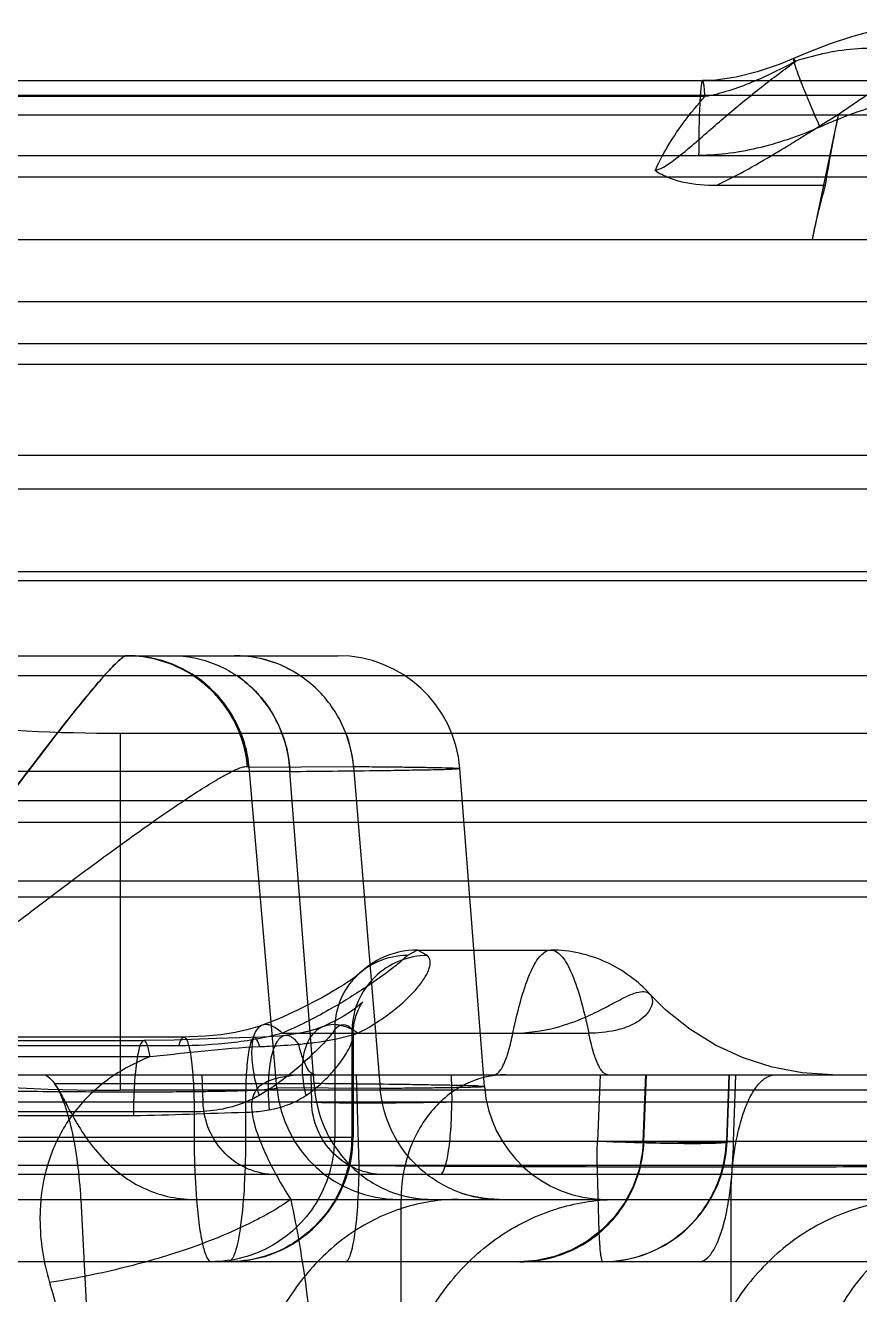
# Model space of a CAD drawing. Header units: millimetres. Extents: x 28656 to 29764, y -21384 to -20601.
# Drawn here: x 29192.21 to 29195.63, y -21149.68 to -21144.49 of the extents above; entities that cross this region are included whole.
import ezdxf

# ---------------------------------------------------------------- set-up
doc = ezdxf.new("R2010")
doc.units = ezdxf.units.MM
doc.header["$LTSCALE"] = 8
doc.layers.add('Cav-cor', color=30, linetype='Continuous')
doc.layers.add('dim', color=3, linetype='Continuous', lineweight=15)

# ---------------------------------------------------------------- blocks, each defined once
blk = doc.blocks.new('20160903.083224')
at = {"layer": 'Cav-cor', "color": 241}
for p, q in [((-28.8212, 10.3442), (-28.8304, 10.3545)), ((-48.6595, 10.2644), (-28.2875, 10.2647)), ((-29.1929, 10.1991), (-48.6694, 10.1991)), ((-39.9768, 10.2047), (-28.297, 10.2047)), ((-39.9895, 10.1247), (-24.9954, 10.1247)), ((-28.6477, 10.1247), (-28.7551, 9.6147)), ((-28.6417, 10.1086), (-28.6454, 10.1071)), ((-48.6435, 9.9584), (-28.2715, 9.9587)), ((-27.7081, 9.8697), (-49.1268, 9.8697)), ((-28.7014, 9.8353), (-29.1469, 9.8353)), ((-40.7306, 9.6147), (-25.4681, 9.6147)), ((-28.2181, 9.3597), (-48.6168, 9.3597)), ((-24.9439, 9.1877), (-40.3423, 9.1877)), ((-40.1037, 9.1047), (-25.9267, 9.1047)), ((-24.8108, 8.7313), (-33.4839, 8.7313)), ((-57.1862, 8.5947), (-25.7221, 8.5947)), ((-27.7192, 8.2547), (-36.5609, 8.2547)), ((-34.5628, 8.2197), (-24.0036, 8.2197)), ((-38.2497, 7.9119), (-30.6943, 7.9119)), ((-28.2181, 7.8297), (-48.6168, 7.8297)), ((-31.5858, 7.5947), (-31.5858, 6.1342)), ((-31.5858, 7.5947), (-10.4642, 7.5947)), ((-30.8905, 7.4381), (-32.239, 7.4381)), ((-31.0577, 7.4559), (-30.6301, 7.4585)), ((-30.9439, 6.1438), (-31.0577, 7.4559)), ((-30.7916, 6.1615), (-30.8905, 7.4381)), ((-30.6301, 7.4585), (-30.5214, 6.1412)), ((-30.0949, 6.1491), (-30.1958, 7.4505)), ((-49.1268, 7.3197), (-27.7081, 7.3197)), ((-48.6435, 7.231), (-28.1914, 7.231)), ((-48.6694, 6.9903), (-28.1655, 6.9903)), ((-48.6595, 6.925), (-28.1754, 6.925)), ((-30.369, 6.7077), (-30.4103, 6.6855)), ((-30.369, 6.7077), (-29.8235, 6.7077)), ((-30.3277, 6.6855), (-30.369, 6.7077)), ((-45.4031, 6.3374), (-31.4887, 6.3374)), ((-31.3246, 6.3518), (-42.1178, 6.3518)), ((-30.9229, 6.3677), (-29.6683, 6.3677)), ((-30.7072, 6.3829), (-30.7072, 5.9427)), ((-30.637, 6.3829), (-30.637, 5.9427)), ((-30.6322, 6.3624), (-30.637, 6.3829)), ((-30.6322, 6.3623), (-30.6322, 5.9427)), ((-31.3444, 6.3163), (-42.1375, 6.3163)), ((-45.4322, 6.2721), (-31.4627, 6.2721)), ((-42.2032, 6.1977), (2.2365, 6.1977)), ((-31.2459, 6.085), (-31.2497, 6.1977)), ((-30.8053, 6.1977), (-30.8024, 6.085)), ((-30.6077, 5.8265), (-30.6188, 6.1977)), ((-30.2314, 6.1977), (-30.2286, 6.085)), ((-29.6216, 6.1977), (-29.6325, 5.9249)), ((-29.4457, 5.9238), (-29.4353, 6.198)), ((-29.4429, 5.9249), (-29.4325, 6.1977)), ((-29.0949, 6.1977), (-29.1055, 5.9249)), ((-29.1028, 5.9229), (-29.0921, 6.1977)), ((-29.0764, 5.9249), (-29.0661, 6.1977)), ((-31.8535, 6.1615), (-30.7916, 6.1615)), ((-19.1567, 6.1342), (-31.5858, 6.1342)), ((-30.5214, 6.1412), (-30.9439, 6.1438)), ((-19.7999, 6.085), (-39.5937, 6.085)), ((-45.1505, 6.0314), (-31.5308, 6.0314)), ((-31.2825, 6.0458), (-42.0757, 6.0458)), ((-31.2825, 6.0458), (-31.2825, 5.9427)), ((-31.072, 6.0442), (-31.072, 5.9427)), ((-45.6824, 5.9427), (-30.6322, 5.9427)), ((-3.1048, 5.9249), (-37.0802, 5.9249)), ((-29.4429, 5.9249), (-29.4457, 5.9234)), ((-29.1055, 5.9249), (-29.1029, 5.9212)), ((0.042, 5.8265), (-34.0756, 5.8265)), ((-20.0358, 5.7897), (-39.5315, 5.7897)), ((-60.4322, 5.6877), (18.6189, 5.6877)), ((-31.7457, 5.6877), (-31.6784, 4.3617)), ((-30.4364, 3.6477), (-30.4364, 5.6877)), ((-29.0864, 4.3617), (-29.0864, 5.6877)), ((-0.0595, 5.4327), (-47.8822, 5.4327))]:
    blk.add_line(p, q, dxfattribs=at)
for points in [[(-28.321, 10.4904), (-28.3461, 10.4899), (-28.4265, 10.4825), (-28.5091, 10.4669), (-28.5938, 10.4441), (-28.6803, 10.4152), (-28.7687, 10.3808), (-28.8304, 10.3545)], [(-28.8304, 10.3545), (-28.8901, 10.33), (-28.9794, 10.2999), (-29.066, 10.2787), (-29.1492, 10.2668), (-29.2027, 10.2644)], [(-30.6154, 6.6037), (-30.6155, 6.6036), (-30.6177, 6.6019), (-30.6229, 6.598), (-30.6308, 6.5923), (-30.6414, 6.585), (-30.6547, 6.5761), (-30.6707, 6.5659), (-30.6892, 6.5543), (-30.7104, 6.5416), (-30.7341, 6.5277), (-30.7605, 6.5128), (-30.7896, 6.497), (-30.8216, 6.4804), (-30.8567, 6.463), (-30.895, 6.4451), (-30.9368, 6.4268), (-30.9824, 6.4085), (-31.0043, 6.4003)], [(-30.6286, 6.5908), (-30.6205, 6.599), (-30.6164, 6.6028), (-30.6154, 6.6037)], [(-30.5934, 6.495), (-30.5923, 6.4963), (-30.5927, 6.496), (-30.5977, 6.491), (-30.6078, 6.482), (-30.6231, 6.4698), (-30.6436, 6.4551), (-30.6694, 6.4386), (-30.7005, 6.4208), (-30.7369, 6.4027), (-30.7564, 6.394)], [(-30.6322, 6.3624), (-30.6318, 6.3757), (-30.6275, 6.4119), (-30.6198, 6.4416), (-30.6109, 6.4647), (-30.6025, 6.4811), (-30.5959, 6.4915), (-30.5934, 6.495)], [(-28.6715, 6.1977), (-28.7959, 6.2059), (-28.918, 6.229), (-29.0366, 6.2669), (-29.1496, 6.319), (-29.2555, 6.3845), (-29.3527, 6.4624), (-29.4173, 6.5265)], [(-31.0043, 6.4003), (-31.0141, 6.3968), (-31.0618, 6.3825), (-31.1154, 6.3706), (-31.1737, 6.3613), (-31.2357, 6.3551), (-31.3003, 6.3521), (-31.3246, 6.3518)], [(-30.7564, 6.394), (-30.7588, 6.393), (-30.7849, 6.3834), (-30.8178, 6.3741), (-30.857, 6.3658), (-30.902, 6.3591), (-30.9094, 6.3583)], [(-31.0024, 6.3512), (-31.1918, 6.3457), (-31.365, 6.3395), (-31.4886, 6.3374)], [(-30.9094, 6.3583), (-30.9331, 6.3559), (-31.0024, 6.3512)], [(-29.4457, 5.9235), (-29.4488, 5.883), (-29.4628, 5.8103), (-29.4872, 5.7403), (-29.5214, 5.6747), (-29.5648, 5.6147), (-29.6165, 5.5616), (-29.6752, 5.5165), (-29.7399, 5.4805), (-29.8091, 5.4541), (-29.8813, 5.4381), (-29.9551, 5.4327)]]:
    blk.add_lwpolyline(points, dxfattribs=at)
for centre, radius, start, end in [((-27.7603, 7.8943), 2.3833, 111.966, 113.825), ((-22.6449, 8.8613), 6.1344, 168.11427, 170.86431), ((-27.8715, 8.1661), 2.0897, 111.7381, 111.9263), ((-31.5602, 7.4147), 0.4973, 56.6449, 89.9936), ((-31.5556, 7.4121), 0.4998, 5.035, 89.9997), ((-31.1175, 7.4303), 0.4816, 56.0892, 89.9546), ((-30.6943, 7.4119), 0.5, 4.4292, 90), ((-31.5616, 7.4127), 0.4997, 21.3857, 56.6381), ((-31.5655, 7.4114), 0.5038, 5.3481, 21.3605), ((-31.5583, 7.4113), 0.5026, 5.0818, 21.4129), ((-31.408, 7.4116), 0.5182, 2.9297, 20.7206), ((-31.1394, 7.4116), 0.5115, 5.2571, 20.9922), ((-30.4459, 6.1877), 0.5, 185.0304, 269.9965), ((-29.5964, 6.1877), 0.5, 184.4303, 270), ((-31.1422, 5.9427), 0.51, 270.0001, 0.0002), ((-31.2213, 5.9427), 0.5141, 329.9115, 0.0033), ((-31.1511, 5.9427), 0.5141, 329.9172, 0.0035), ((-29.9545, 5.9426), 0.5119, 329.6264, 358.0232), ((-29.6171, 5.9426), 0.5119, 329.6264, 358.0232), ((-30.0337, 6.1692), 0.4816, 251.0935, 252.7196), ((-30.3091, 6.1574), 0.4697, 253.6448, 269.9471), ((-30.0337, 6.1702), 0.4825, 252.7613, 269.9436), ((-29.6124, 5.9427), 0.51, 270, 329.9171), ((-29.9537, 5.9424), 0.5111, 327.7296, 329.601)]:
    blk.add_arc(centre, radius, start, end, dxfattribs=at)
blk.add_ellipse((-28.1107, 8.5947), major_axis=(0, 2.04), ratio=0.364786, start_param=0.917125, end_param=1.047197, dxfattribs=at)
for points, knots in [([(-28.3079, 10.3612), (-28.3496, 10.3752), (-28.4355, 10.3958), (-28.6103, 10.3982), (-28.739, 10.3706), (-28.8212, 10.3442)], [0, 0, 0, 0, 0.252901, 0.503296, 1, 1, 1, 1]), ([(-29.3968, 9.8965), (-29.3655, 9.9062), (-29.3113, 9.944), (-29.2387, 10.0047), (-29.1689, 10.066), (-29.0774, 10.1451), (-28.9627, 10.2392), (-28.8684, 10.31), (-28.8212, 10.3442)], [0, 0, 0, 0, 0.134696, 0.264155, 0.39094, 0.515779, 0.760693, 1, 1, 1, 1]), ([(-28.8212, 10.3442), (-28.8795, 10.3122), (-28.9992, 10.2534), (-29.1269, 10.2105), (-29.1929, 10.1991)], [0, 0, 0, 0, 0.498143, 1, 1, 1, 1]), ([(-28.8304, 10.3544), (-28.831, 10.3542), (-28.8313, 10.3515), (-28.8306, 10.3473), (-28.8289, 10.3401), (-28.8247, 10.3258), (-28.8166, 10.3022), (-28.8037, 10.2678), (-28.7872, 10.2262), (-28.7604, 10.1607), (-28.7384, 10.1096), (-28.723, 10.0745)], [0, 0, 0, 0, 0.006638, 0.021602, 0.04575, 0.078898, 0.17085, 0.294419, 0.445084, 0.617593, 1, 1, 1, 1]), ([(-28.6506, 10.1247), (-28.6212, 10.1439), (-28.5643, 10.1845), (-28.4484, 10.2609), (-28.3638, 10.3209), (-28.3079, 10.3612)], [0, 0, 0, 0, 0.252542, 0.5039, 1, 1, 1, 1]), ([(-29.2027, 10.2644), (-29.2035, 10.2644), (-29.205, 10.262), (-29.2061, 10.2578), (-29.2077, 10.2503), (-29.2097, 10.2352), (-29.2121, 10.2096), (-29.2143, 10.1721), (-29.2163, 10.1263), (-29.2182, 10.0542), (-29.2188, 9.9975), (-29.2188, 9.9584)], [0, 0, 0, 0, 0.006995, 0.022168, 0.04646, 0.079793, 0.172134, 0.296001, 0.446892, 0.619262, 1, 1, 1, 1]), ([(-29.1928, 10.1991), (-29.1935, 10.2084), (-29.1947, 10.2242), (-29.1969, 10.2457), (-29.1992, 10.2564), (-29.2011, 10.2644), (-29.2027, 10.2644)], [0, 0, 0, 0, 0.419086, 0.730877, 0.924948, 1, 1, 1, 1]), ([(-29.3968, 9.8965), (-29.3837, 9.9254), (-29.3281, 10.034), (-29.254, 10.1327), (-29.1929, 10.1991)], [0, 0, 0, 0, 0.259559, 1, 1, 1, 1]), ([(-28.337, 10.1845), (-28.3633, 10.1845), (-28.4159, 10.1785), (-28.5183, 10.1545), (-28.5929, 10.128), (-28.6417, 10.1086)], [0, 0, 0, 0, 0.249995, 0.500026, 1, 1, 1, 1]), ([(-29.1468, 9.8353), (-29.1026, 9.8559), (-29.0166, 9.9014), (-28.912, 9.9627), (-28.8296, 10.0128), (-28.7489, 10.0641), (-28.6873, 10.1008), (-28.6473, 10.1269)], [0, 0, 0, 0, 0.253011, 0.503856, 0.628529, 0.752682, 1, 1, 1, 1]), ([(-28.723, 10.0745), (-28.8011, 10.0401), (-28.9628, 9.9833), (-29.1335, 9.9584), (-29.2188, 9.9584)], [0, 0, 0, 0, 0.5003, 1, 1, 1, 1]), ([(-29.1469, 9.8353), (-29.1911, 9.8353), (-29.2577, 9.8399), (-29.3412, 9.8646), (-29.38, 9.884), (-29.3968, 9.8965)], [0, 0, 0, 0, 0.508324, 0.758942, 1, 1, 1, 1]), ([(-34.5628, 8.2197), (-34.0985, 8.0075), (-33.1174, 7.6947), (-32.095, 7.5947), (-31.5858, 7.5947)], [0, 0, 0, 0, 0.500605, 1, 1, 1, 1]), ([(-31.5601, 7.9119), (-31.5629, 7.9119), (-31.5699, 7.9087), (-31.5809, 7.9008), (-31.5955, 7.8878), (-31.6219, 7.8617), (-31.6621, 7.8172), (-31.7183, 7.7507), (-31.7849, 7.6682), (-31.8607, 7.5716), (-31.9445, 7.4622), (-32.0695, 7.2961), (-32.2377, 7.0674), (-32.4498, 6.7729), (-32.6724, 6.4584), (-32.8229, 6.2425), (-32.899, 6.1326)], [0, 0, 0, 0, 0.003699, 0.009821, 0.018519, 0.029786, 0.05978, 0.099112, 0.146921, 0.202288, 0.264302, 0.332098, 0.481904, 0.646121, 0.820131, 1, 1, 1, 1]), ([(-31.6491, 7.8313), (-31.6386, 7.8431), (-31.62, 7.8635), (-31.5944, 7.8893), (-31.576, 7.9047), (-31.5646, 7.9119), (-31.5601, 7.9119)], [0, 0, 0, 0, 0.390507, 0.688425, 0.890815, 1, 1, 1, 1]), ([(-31.0639, 7.4584), (-31.0696, 7.5193), (-31.1038, 7.6402), (-31.2167, 7.7899), (-31.3758, 7.8889), (-31.4991, 7.9119), (-31.5601, 7.9119)], [0, 0, 0, 0, 0.250363, 0.500498, 0.750347, 1, 1, 1, 1]), ([(-31.3726, 7.9119), (-31.3118, 7.9119), (-31.1883, 7.8873), (-31.0313, 7.7825), (-30.9232, 7.6256), (-30.8937, 7.5008), (-30.8905, 7.4381)], [0, 0, 0, 0, 0.246059, 0.494387, 0.74597, 1, 1, 1, 1]), ([(-30.6301, 7.4585), (-30.6357, 7.5194), (-30.6691, 7.6398), (-30.7796, 7.7895), (-30.9358, 7.8888), (-31.0572, 7.9119), (-31.1171, 7.9119)], [0, 0, 0, 0, 0.252496, 0.503425, 0.752384, 1, 1, 1, 1]), ([(-32.899, 6.1326), (-32.775, 6.3117), (-32.5348, 6.6549), (-32.1918, 7.1318), (-31.9318, 7.4813), (-31.7561, 7.705), (-31.6822, 7.7941), (-31.6491, 7.8313)], [0, 0, 0, 0, 0.309858, 0.595632, 0.835413, 0.929199, 1, 1, 1, 1]), ([(-30.9233, 7.5949), (-30.9414, 7.6424), (-30.9917, 7.732), (-31.0668, 7.8023), (-31.1084, 7.8305)], [0, 0, 0, 0, 0.502594, 1, 1, 1, 1]), ([(-32.8622, 6.1426), (-32.7595, 6.2264), (-32.5567, 6.3906), (-32.2572, 6.6281), (-31.972, 6.8492), (-31.7462, 7.0194), (-31.5787, 7.142), (-31.4664, 7.2222), (-31.3648, 7.2926), (-31.2755, 7.3519), (-31.2001, 7.3991), (-31.1402, 7.4328), (-31.0999, 7.4519), (-31.0763, 7.4586), (-31.0673, 7.4592), (-31.0639, 7.4584)], [0, 0, 0, 0, 0.177942, 0.350308, 0.513266, 0.662307, 0.729949, 0.791986, 0.84758, 0.895848, 0.935903, 0.966925, 0.988278, 0.99528, 1, 1, 1, 1]), ([(-31.0639, 7.4584), (-31.0631, 7.4582), (-31.061, 7.4576), (-31.0587, 7.4569), (-31.0577, 7.4559)], [0, 0, 0, 0, 0.345467, 1, 1, 1, 1]), ([(-30.8905, 7.4381), (-30.8326, 7.4389), (-30.7168, 7.44), (-30.572, 7.4414), (-30.4562, 7.4431), (-30.3694, 7.4449), (-30.2825, 7.446), (-30.2246, 7.4476), (-30.1958, 7.4505)], [0, 0, 0, 0, 0.249998, 0.500019, 0.625017, 0.750006, 0.875037, 1, 1, 1, 1]), ([(-30.6301, 7.4585), (-30.5963, 7.4582), (-30.5331, 7.4577), (-30.445, 7.4568), (-30.3704, 7.4558), (-30.3093, 7.4549), (-30.2667, 7.454), (-30.2396, 7.4533), (-30.2242, 7.4528), (-30.2125, 7.4522), (-30.2033, 7.452), (-30.1993, 7.451), (-30.1958, 7.4512), (-30.1958, 7.4505)], [0, 0, 0, 0, 0.233571, 0.436322, 0.6081, 0.74881, 0.858378, 0.901467, 0.936753, 0.964232, 0.983909, 0.995798, 1, 1, 1, 1]), ([(-35.2336, 6.9592), (-34.6707, 6.6827), (-33.472, 6.2685), (-32.2134, 6.1342), (-31.5858, 6.1342)], [0, 0, 0, 0, 0.499827, 1, 1, 1, 1]), ([(-30.369, 6.7077), (-30.4206, 6.7077), (-30.519, 6.6847), (-30.5978, 6.6241), (-30.6287, 6.5907)], [0, 0, 0, 0, 0.531513, 1, 1, 1, 1]), ([(-29.9786, 6.3677), (-29.9685, 6.4169), (-29.9481, 6.5026), (-29.9159, 6.5999), (-29.8868, 6.6567), (-29.8639, 6.69), (-29.8389, 6.7077), (-29.8235, 6.7077)], [0, 0, 0, 0, 0.388882, 0.682309, 0.792706, 0.88016, 1, 1, 1, 1]), ([(-29.4173, 6.5265), (-29.467, 6.5804), (-29.5918, 6.6737), (-29.7453, 6.7077), (-29.8235, 6.7077)], [0, 0, 0, 0, 0.48391, 1, 1, 1, 1]), ([(-29.8235, 6.7077), (-29.808, 6.7077), (-29.7831, 6.69), (-29.7602, 6.6567), (-29.731, 6.5999), (-29.6988, 6.5026), (-29.6785, 6.4169), (-29.6683, 6.3677)], [0, 0, 0, 0, 0.11984, 0.207294, 0.317691, 0.611118, 1, 1, 1, 1]), ([(-30.4103, 6.6855), (-30.4177, 6.6775), (-30.4376, 6.6598), (-30.4931, 6.6154), (-30.5911, 6.5466), (-30.7402, 6.4544), (-30.8572, 6.3955), (-30.9229, 6.3677)], [0, 0, 0, 0, 0.053993, 0.131815, 0.352335, 0.646545, 1, 1, 1, 1]), ([(-30.3277, 6.6855), (-30.3673, 6.6855), (-30.4475, 6.6696), (-30.5493, 6.6024), (-30.6186, 6.5022), (-30.6362, 6.4224), (-30.637, 6.3829)], [0, 0, 0, 0, 0.24945, 0.500188, 0.750816, 1, 1, 1, 1]), ([(-30.4103, 6.6855), (-30.451, 6.6855), (-30.5329, 6.6689), (-30.6012, 6.6204), (-30.6286, 6.5908)], [0, 0, 0, 0, 0.50153, 1, 1, 1, 1]), ([(-30.6126, 6.3677), (-30.5604, 6.3945), (-30.4898, 6.4394), (-30.4113, 6.5073), (-30.3687, 6.5525), (-30.3383, 6.5936), (-30.3203, 6.6297), (-30.3144, 6.6616), (-30.3222, 6.6795), (-30.3277, 6.6855)], [0, 0, 0, 0, 0.385837, 0.545662, 0.681915, 0.793607, 0.880682, 0.946007, 1, 1, 1, 1]), ([(-30.6287, 6.5907), (-30.6542, 6.5631), (-30.6951, 6.4971), (-30.708, 6.4207), (-30.7072, 6.3829)], [0, 0, 0, 0, 0.498725, 1, 1, 1, 1]), ([(-29.9786, 6.3677), (-29.9193, 6.3677), (-29.8184, 6.3822), (-29.6953, 6.4255), (-29.6114, 6.4665), (-29.5507, 6.4995), (-29.5042, 6.5231), (-29.4676, 6.5364), (-29.4381, 6.5394), (-29.4222, 6.5318), (-29.4173, 6.5265)], [0, 0, 0, 0, 0.298858, 0.506095, 0.655485, 0.768385, 0.854067, 0.917651, 0.963832, 1, 1, 1, 1]), ([(-29.4173, 6.5265), (-29.4105, 6.5192), (-29.4038, 6.4915), (-29.4279, 6.441), (-29.4852, 6.4004), (-29.5702, 6.3732), (-29.6317, 6.3677), (-29.6683, 6.3677)], [0, 0, 0, 0, 0.087471, 0.222607, 0.465917, 0.679613, 1, 1, 1, 1]), ([(-31.0043, 6.4003), (-31.0107, 6.3979), (-31.0234, 6.3889), (-31.0362, 6.3671), (-31.0444, 6.338), (-31.0496, 6.2862), (-31.0426, 6.2092), (-31.0273, 6.1461), (-31.0169, 6.1127)], [0, 0, 0, 0, 0.067168, 0.14655, 0.244603, 0.363131, 0.655958, 1, 1, 1, 1]), ([(-30.9229, 6.3677), (-30.93, 6.3744), (-30.9464, 6.388), (-30.9736, 6.4031), (-30.9957, 6.4034), (-31.0043, 6.4003)], [0, 0, 0, 0, 0.317833, 0.701198, 1, 1, 1, 1]), ([(-30.7564, 6.394), (-30.775, 6.386), (-30.8102, 6.3558), (-30.8377, 6.2873), (-30.8436, 6.2031), (-30.8338, 6.1434), (-30.8257, 6.1127)], [0, 0, 0, 0, 0.195238, 0.422732, 0.69392, 1, 1, 1, 1]), ([(-30.6126, 6.3677), (-30.6352, 6.3831), (-30.6817, 6.4063), (-30.7353, 6.403), (-30.7564, 6.394)], [0, 0, 0, 0, 0.545026, 1, 1, 1, 1]), ([(-30.637, 6.3829), (-30.646, 6.3926), (-30.6721, 6.4108), (-30.6982, 6.3926), (-30.7072, 6.3829)], [0, 0, 0, 0, 0.500002, 1, 1, 1, 1]), ([(-31.4886, 6.3374), (-31.492, 6.3374), (-31.4999, 6.329), (-31.506, 6.3112), (-31.5132, 6.2828), (-31.5218, 6.2278), (-31.5289, 6.1427), (-31.5308, 6.0705), (-31.5308, 6.0314)], [0, 0, 0, 0, 0.032164, 0.093208, 0.186192, 0.309001, 0.626851, 1, 1, 1, 1]), ([(-31.4627, 6.2721), (-31.4655, 6.2885), (-31.4702, 6.3099), (-31.4794, 6.3318), (-31.4859, 6.3374), (-31.4886, 6.3374)], [0, 0, 0, 0, 0.689394, 0.887534, 1, 1, 1, 1]), ([(-30.9229, 6.3677), (-30.9906, 6.3484), (-31.1311, 6.3237), (-31.2729, 6.3163), (-31.3444, 6.3163)], [0, 0, 0, 0, 0.496368, 1, 1, 1, 1]), ([(-31.3444, 6.3163), (-31.342, 6.3254), (-31.3389, 6.3376), (-31.3292, 6.3519), (-31.3246, 6.3519)], [0, 0, 0, 0, 0.67324, 1, 1, 1, 1]), ([(-31.3246, 6.3519), (-31.3213, 6.3518), (-31.3134, 6.3434), (-31.3073, 6.3257), (-31.3001, 6.2972), (-31.2915, 6.2422), (-31.2844, 6.1571), (-31.2825, 6.0849), (-31.2825, 6.0458)], [0, 0, 0, 0, 0.03221, 0.093148, 0.186258, 0.309081, 0.626782, 1, 1, 1, 1]), ([(-31.0362, 6.3502), (-31.0395, 6.3501), (-31.0472, 6.3415), (-31.0529, 6.3237), (-31.0596, 6.2952), (-31.067, 6.2402), (-31.0724, 6.1553), (-31.0728, 6.0832), (-31.072, 6.0442)], [0, 0, 0, 0, 0.032214, 0.093136, 0.186189, 0.308952, 0.626608, 1, 1, 1, 1]), ([(-31.0151, 6.3128), (-31.0178, 6.3224), (-31.0212, 6.3351), (-31.0314, 6.3503), (-31.0362, 6.3502)], [0, 0, 0, 0, 0.676045, 1, 1, 1, 1]), ([(-30.7072, 6.3829), (-30.7115, 6.3755), (-30.7239, 6.359), (-30.7587, 6.3191), (-30.8189, 6.26), (-30.9081, 6.1838), (-30.9781, 6.1353), (-31.0169, 6.1127)], [0, 0, 0, 0, 0.062025, 0.149473, 0.383949, 0.673839, 1, 1, 1, 1]), ([(-30.9094, 6.3583), (-30.9237, 6.3567), (-30.9444, 6.3358), (-30.9592, 6.3013), (-30.9744, 6.2465), (-30.9819, 6.1628), (-30.9791, 6.092), (-30.9753, 6.0542)], [0, 0, 0, 0, 0.132857, 0.230541, 0.351042, 0.651081, 1, 1, 1, 1]), ([(-30.855, 6.3227), (-30.8592, 6.3285), (-30.8726, 6.3453), (-30.8944, 6.36), (-30.9094, 6.3583)], [0, 0, 0, 0, 0.320972, 1, 1, 1, 1]), ([(-30.855, 6.3227), (-30.8337, 6.3245), (-30.7519, 6.3332), (-30.6705, 6.349), (-30.6126, 6.3677)], [0, 0, 0, 0, 0.260238, 1, 1, 1, 1]), ([(-30.8257, 6.1127), (-30.7971, 6.1323), (-30.7468, 6.1741), (-30.6869, 6.2419), (-30.6476, 6.3031), (-30.6322, 6.3446), (-30.6322, 6.3624)], [0, 0, 0, 0, 0.321927, 0.604261, 0.835247, 1, 1, 1, 1]), ([(-30.0562, 6.1977), (-30.0485, 6.1977), (-30.036, 6.2066), (-30.0246, 6.2232), (-30.01, 6.2516), (-29.9939, 6.3003), (-29.9837, 6.3431), (-29.9786, 6.3677)], [0, 0, 0, 0, 0.119876, 0.207338, 0.317735, 0.610981, 1, 1, 1, 1]), ([(-29.5907, 6.1977), (-29.5984, 6.1977), (-29.6109, 6.2066), (-29.6223, 6.2232), (-29.6369, 6.2516), (-29.653, 6.3003), (-29.6632, 6.3431), (-29.6683, 6.3677)], [0, 0, 0, 0, 0.119875, 0.207337, 0.317734, 0.61098, 1, 1, 1, 1]), ([(-31.4627, 6.2721), (-31.3885, 6.2794), (-31.2398, 6.2977), (-31.0903, 6.3095), (-31.0151, 6.3128)], [0, 0, 0, 0, 0.497672, 1, 1, 1, 1]), ([(-31.0151, 6.3128), (-31.0017, 6.3134), (-30.9483, 6.316), (-30.8949, 6.3194), (-30.855, 6.3227)], [0, 0, 0, 0, 0.252168, 1, 1, 1, 1]), ([(-30.7877, 6.1977), (-30.7941, 6.1977), (-30.8095, 6.2068), (-30.8253, 6.233), (-30.8416, 6.2727), (-30.8505, 6.3045), (-30.855, 6.3227)], [0, 0, 0, 0, 0.130377, 0.329394, 0.618314, 1, 1, 1, 1]), ([(-31.4627, 6.2721), (-31.5236, 6.2473), (-31.638, 6.1863), (-31.7779, 6.0526), (-31.8733, 5.8834), (-31.9027, 5.7558), (-31.9093, 5.6898)], [0, 0, 0, 0, 0.255489, 0.498202, 0.74215, 1, 1, 1, 1]), ([(-31.9038, 6.1977), (-31.8996, 6.1977), (-31.8784, 6.1929), (-31.8633, 6.1753), (-31.8535, 6.1615)], [0, 0, 0, 0, 0.201211, 1, 1, 1, 1]), ([(-30.7877, 6.1977), (-30.835, 6.1977), (-30.9042, 6.1951), (-30.9853, 6.1723), (-31.0251, 6.1442), (-31.0431, 6.1114), (-31.0485, 6.0793), (-31.0472, 6.0468), (-31.0389, 6.0006), (-31.019, 5.939), (-30.9852, 5.8608), (-30.9413, 5.7756), (-30.9067, 5.7177), (-30.8876, 5.6877)], [0, 0, 0, 0, 0.191132, 0.277212, 0.336871, 0.38204, 0.424032, 0.467097, 0.512702, 0.613308, 0.727664, 0.856433, 1, 1, 1, 1]), ([(-30.0093, 6.1977), (-30.0653, 6.1977), (-30.1819, 6.1692), (-30.3233, 6.0525), (-30.4154, 5.8839), (-30.4364, 5.7537), (-30.4364, 5.6877)], [0, 0, 0, 0, 0.229272, 0.471197, 0.729961, 1, 1, 1, 1]), ([(-29.0864, 5.6877), (-29.0864, 5.7529), (-29.0801, 5.8483), (-29.0577, 5.9684), (-29.0357, 6.0453), (-29.0089, 6.1089), (-28.9781, 6.1572), (-28.9436, 6.1891), (-28.9163, 6.1977), (-28.904, 6.1977)], [0, 0, 0, 0, 0.341111, 0.497675, 0.638026, 0.758566, 0.857493, 0.935772, 1, 1, 1, 1]), ([(-30.9439, 6.1438), (-30.9447, 6.1427), (-30.949, 6.1414), (-30.9568, 6.1396), (-30.9695, 6.138), (-30.9948, 6.1357), (-31.0375, 6.1333), (-31.1013, 6.1309), (-31.1817, 6.1291), (-31.278, 6.1277), (-31.3893, 6.1268), (-31.5647, 6.1264), (-31.8128, 6.1273), (-32.1386, 6.1304), (-32.493, 6.1355), (-32.7374, 6.14), (-32.8622, 6.1426)], [0, 0, 0, 0, 0.002128, 0.006422, 0.012982, 0.021818, 0.046285, 0.079665, 0.12169, 0.172001, 0.230157, 0.295637, 0.446123, 0.617955, 0.804841, 1, 1, 1, 1]), ([(-31.7457, 5.6877), (-31.7482, 5.7377), (-31.7568, 5.8337), (-31.7794, 5.967), (-31.8097, 6.0762), (-31.8372, 6.1383), (-31.8535, 6.1615)], [0, 0, 0, 0, 0.306628, 0.589471, 0.826071, 1, 1, 1, 1]), ([(-31.8535, 6.1615), (-31.8419, 6.1451), (-31.8194, 6.1038), (-31.783, 6.0334), (-31.7345, 5.9514), (-31.6486, 5.8385), (-31.5036, 5.7223), (-31.3564, 5.6877), (-31.2845, 5.6877)], [0, 0, 0, 0, 0.077271, 0.180163, 0.304638, 0.442376, 0.724005, 1, 1, 1, 1]), ([(-30.7916, 6.1615), (-30.7884, 6.0989), (-30.7589, 5.974), (-30.6508, 5.8172), (-30.4938, 5.7123), (-30.3703, 5.6877), (-30.3095, 5.6877)], [0, 0, 0, 0, 0.25403, 0.505613, 0.753941, 1, 1, 1, 1]), ([(-30.0949, 6.1491), (-30.1238, 6.152), (-30.182, 6.1537), (-30.269, 6.1547), (-30.3561, 6.1565), (-30.4722, 6.1582), (-30.6174, 6.1596), (-30.7336, 6.1608), (-30.7916, 6.1615)], [0, 0, 0, 0, 0.124965, 0.249994, 0.374985, 0.499982, 0.750002, 1, 1, 1, 1]), ([(-30.0949, 6.1491), (-30.0949, 6.1485), (-30.0984, 6.1486), (-30.1022, 6.1477), (-30.1112, 6.1475), (-30.1226, 6.1468), (-30.1377, 6.1464), (-30.1643, 6.1456), (-30.2061, 6.1448), (-30.2661, 6.1438), (-30.3394, 6.1429), (-30.426, 6.142), (-30.4881, 6.1414), (-30.5214, 6.1412)], [0, 0, 0, 0, 0.004029, 0.015757, 0.035294, 0.062659, 0.097853, 0.140875, 0.250383, 0.391135, 0.563059, 0.766063, 1, 1, 1, 1]), ([(-30.0342, 5.6877), (-30.0942, 5.6877), (-30.2156, 5.7109), (-30.3718, 5.8101), (-30.4824, 5.9598), (-30.5159, 6.0803), (-30.5214, 6.1412)], [0, 0, 0, 0, 0.247653, 0.496627, 0.747542, 1, 1, 1, 1]), ([(-31.0169, 6.1127), (-31.0363, 6.1014), (-31.1194, 6.0615), (-31.213, 6.0459), (-31.2825, 6.0458)], [0, 0, 0, 0, 0.24398, 1, 1, 1, 1]), ([(-30.9506, 5.7897), (-30.9883, 5.7897), (-31.0647, 5.8051), (-31.1615, 5.8707), (-31.2275, 5.9686), (-31.2446, 6.0462), (-31.2459, 6.085)], [0, 0, 0, 0, 0.246016, 0.494344, 0.745963, 1, 1, 1, 1]), ([(-30.9753, 6.0542), (-30.9614, 6.0567), (-30.909, 6.0684), (-30.8584, 6.0903), (-30.8257, 6.1127)], [0, 0, 0, 0, 0.26286, 1, 1, 1, 1]), ([(-30.2286, 6.085), (-30.2906, 6.0838), (-30.4099, 6.0821), (-30.5744, 6.081), (-30.7036, 6.0819), (-30.7756, 6.0831), (-30.8024, 6.085)], [0, 0, 0, 0, 0.324042, 0.623868, 0.859642, 1, 1, 1, 1]), ([(-30.5072, 5.7897), (-30.5448, 5.7897), (-30.6212, 5.8051), (-30.718, 5.8707), (-30.784, 5.9686), (-30.8011, 6.0462), (-30.8024, 6.085)], [0, 0, 0, 0, 0.246016, 0.494344, 0.745962, 1, 1, 1, 1]), ([(-30.2776, 5.7897), (-30.274, 5.7897), (-30.2653, 5.7971), (-30.253, 5.8259), (-30.2405, 5.8858), (-30.2313, 5.9769), (-30.2288, 6.0471), (-30.2286, 6.085)], [0, 0, 0, 0, 0.035721, 0.097716, 0.312166, 0.627271, 1, 1, 1, 1]), ([(-31.5308, 6.0314), (-31.4543, 6.0314), (-31.3013, 6.0369), (-31.1485, 6.0426), (-31.072, 6.0442)], [0, 0, 0, 0, 0.499991, 1, 1, 1, 1]), ([(-31.072, 6.0442), (-31.0638, 6.0445), (-31.0314, 6.0461), (-30.9991, 6.0499), (-30.9753, 6.0542)], [0, 0, 0, 0, 0.254022, 1, 1, 1, 1]), ([(-31.2825, 5.9427), (-31.2825, 5.9203), (-31.2817, 5.8343), (-31.278, 5.7483), (-31.2729, 5.685)], [0, 0, 0, 0, 0.260668, 1, 1, 1, 1]), ([(-31.072, 5.9427), (-31.072, 5.8776), (-31.0751, 5.7571), (-31.0867, 5.6156), (-31.1015, 5.5236), (-31.1115, 5.4812), (-31.121, 5.4557), (-31.1281, 5.4417), (-31.1366, 5.4327), (-31.1422, 5.4327)], [0, 0, 0, 0, 0.373262, 0.690798, 0.813757, 0.906771, 0.941313, 0.967824, 1, 1, 1, 1]), ([(-29.6124, 5.4327), (-29.6133, 5.4327), (-29.6139, 5.4374), (-29.6162, 5.443), (-29.618, 5.4554), (-29.6203, 5.4712), (-29.6221, 5.4917), (-29.6245, 5.527), (-29.6267, 5.5803), (-29.6285, 5.6537), (-29.6307, 5.7379), (-29.6341, 5.8294), (-29.6339, 5.8927), (-29.6325, 5.9249)], [0, 0, 0, 0, 0.005424, 0.020169, 0.044124, 0.077095, 0.118849, 0.168965, 0.292335, 0.44297, 0.615574, 0.804015, 1, 1, 1, 1]), ([(-29.1029, 5.9229), (-29.1029, 5.9218), (-29.1077, 5.9205), (-29.1145, 5.9192), (-29.1279, 5.918), (-29.1453, 5.917), (-29.1678, 5.9163), (-29.2064, 5.9155), (-29.2643, 5.9154), (-29.3437, 5.9163), (-29.4341, 5.9182), (-29.5316, 5.9211), (-29.5985, 5.9235), (-29.6325, 5.9249)], [0, 0, 0, 0, 0.006058, 0.020973, 0.045198, 0.078707, 0.121137, 0.171985, 0.29687, 0.448602, 0.621239, 0.80797, 1, 1, 1, 1]), ([(-29.4457, 5.9235), (-29.4457, 5.9228), (-29.4425, 5.9221), (-29.4384, 5.9214), (-29.4297, 5.9208), (-29.4184, 5.9203), (-29.4038, 5.9199), (-29.3784, 5.9195), (-29.3396, 5.9195), (-29.2854, 5.92), (-29.2222, 5.9211), (-29.1515, 5.9227), (-29.1021, 5.9241), (-29.0764, 5.9249)], [0, 0, 0, 0, 0.005159, 0.018705, 0.041039, 0.072066, 0.111584, 0.159378, 0.2785, 0.426241, 0.598852, 0.791994, 1, 1, 1, 1]), ([(-29.2169, 5.4327), (-29.1955, 5.4327), (-29.1629, 5.4659), (-29.1378, 5.5182), (-29.1169, 5.5795), (-29.1002, 5.6532), (-29.0824, 5.7695), (-29.0771, 5.8616), (-29.0764, 5.9249)], [0, 0, 0, 0, 0.121025, 0.217032, 0.33793, 0.481304, 0.643109, 1, 1, 1, 1]), ([(-30.6639, 5.4327), (-30.6595, 5.4327), (-30.6493, 5.4434), (-30.6412, 5.4661), (-30.6317, 5.5025), (-30.6204, 5.573), (-30.6107, 5.6826), (-30.608, 5.7759), (-30.6077, 5.8265)], [0, 0, 0, 0, 0.032334, 0.092899, 0.185381, 0.307536, 0.624511, 1, 1, 1, 1]), ([(-30.6077, 5.8265), (-30.343, 5.8246), (-29.8396, 5.8219), (-29.2382, 5.8203), (-28.8232, 5.8208), (-28.5912, 5.8217), (-28.4259, 5.8235), (-28.3389, 5.8249), (-28.3078, 5.8265)], [0, 0, 0, 0, 0.345284, 0.656685, 0.784386, 0.886589, 0.95938, 1, 1, 1, 1]), ([(-31.9093, 5.6898), (-31.912, 5.6623), (-31.9175, 5.5473), (-31.899, 5.4315), (-31.8741, 5.3477)], [0, 0, 0, 0, 0.239891, 1, 1, 1, 1]), ([(-30.8876, 5.6877), (-30.9451, 5.6466), (-31.0833, 5.5706), (-31.3182, 5.4774), (-31.5872, 5.3998), (-31.7773, 5.3623), (-31.8741, 5.3477)], [0, 0, 0, 0, 0.201766, 0.44763, 0.720473, 1, 1, 1, 1]), ([(-31.2729, 5.685), (-31.2701, 5.65), (-31.2637, 5.588), (-31.2521, 5.517), (-31.2401, 5.4729), (-31.2314, 5.4501), (-31.2207, 5.4327), (-31.2124, 5.4327)], [0, 0, 0, 0, 0.397132, 0.7049, 0.819368, 0.905856, 1, 1, 1, 1]), ([(-30.7765, 5.6849), (-30.8202, 5.6096), (-30.9488, 5.4797), (-31.1256, 5.4327), (-31.2124, 5.4327)], [0, 0, 0, 0, 0.501002, 1, 1, 1, 1]), ([(-30.7063, 5.685), (-30.75, 5.6097), (-30.8786, 5.4797), (-31.0554, 5.4327), (-31.1422, 5.4327)], [0, 0, 0, 0, 0.500983, 1, 1, 1, 1]), ([(-30.2, 5.6877), (-30.2764, 5.6877), (-30.4319, 5.6636), (-30.646, 5.5586), (-30.8279, 5.3934), (-30.9182, 5.2532), (-30.9549, 5.1777)], [0, 0, 0, 0, 0.239357, 0.483899, 0.737139, 1, 1, 1, 1]), ([(-30.8876, 5.6877), (-30.8701, 5.6058), (-30.8079, 5.2692), (-30.7819, 4.9261), (-30.7819, 4.6677)], [0, 0, 0, 0, 0.244858, 1, 1, 1, 1]), ([(-30.3462, 5.1777), (-30.3071, 5.2536), (-30.2107, 5.3948), (-30.0182, 5.5595), (-29.7922, 5.6639), (-29.629, 5.6877), (-29.5483, 5.6877)], [0, 0, 0, 0, 0.257796, 0.509717, 0.756402, 1, 1, 1, 1]), ([(-29.9498, 5.4327), (-29.8656, 5.4327), (-29.6944, 5.4764), (-29.5665, 5.5982), (-29.5215, 5.6695)], [0, 0, 0, 0, 0.499579, 1, 1, 1, 1]), ([(-29.6124, 5.4327), (-29.5256, 5.4327), (-29.3487, 5.4793), (-29.2195, 5.6087), (-29.1755, 5.6837)], [0, 0, 0, 0, 0.499545, 1, 1, 1, 1]), ([(-28.3231, 5.6877), (-28.4037, 5.6877), (-28.5669, 5.6638), (-28.7928, 5.5595), (-28.9853, 5.3947), (-29.0817, 5.2536), (-29.1208, 5.1777)], [0, 0, 0, 0, 0.243598, 0.490283, 0.742205, 1, 1, 1, 1]), ([(-28.4388, 5.4859), (-28.4634, 5.4652), (-28.5586, 5.3758), (-28.6337, 5.2659), (-28.6768, 5.1777)], [0, 0, 0, 0, 0.247157, 1, 1, 1, 1]), ([(-31.8741, 5.3477), (-31.8582, 5.2937), (-31.801, 5.0714), (-31.7764, 4.8408), (-31.7764, 4.6677)], [0, 0, 0, 0, 0.245505, 1, 1, 1, 1])]:
    blk.add_open_spline(points, degree=3, knots=knots, dxfattribs=at)
blk.add_open_spline([(-29.1711, 5.6871), (-29.1301, 5.7579), (-29.106, 5.8411), (-29.1028, 5.9229)], degree=3, dxfattribs=at)

msp = doc.modelspace()

# ---------------------------------------------------------------- linework, layer by layer
at = {"layer": 'Cav-cor', "color": 241}
msp.add_line((29143.2801, -21149.2889), (29263.2801, -21149.2889), dxfattribs=at)

# ---------------------------------------------------------------- block references
at = {"layer": 'dim'}
msp.add_blockref('20160903.083224', (29224.1868, -21154.9766), dxfattribs=at)

doc.saveas('drawing.dxf')
